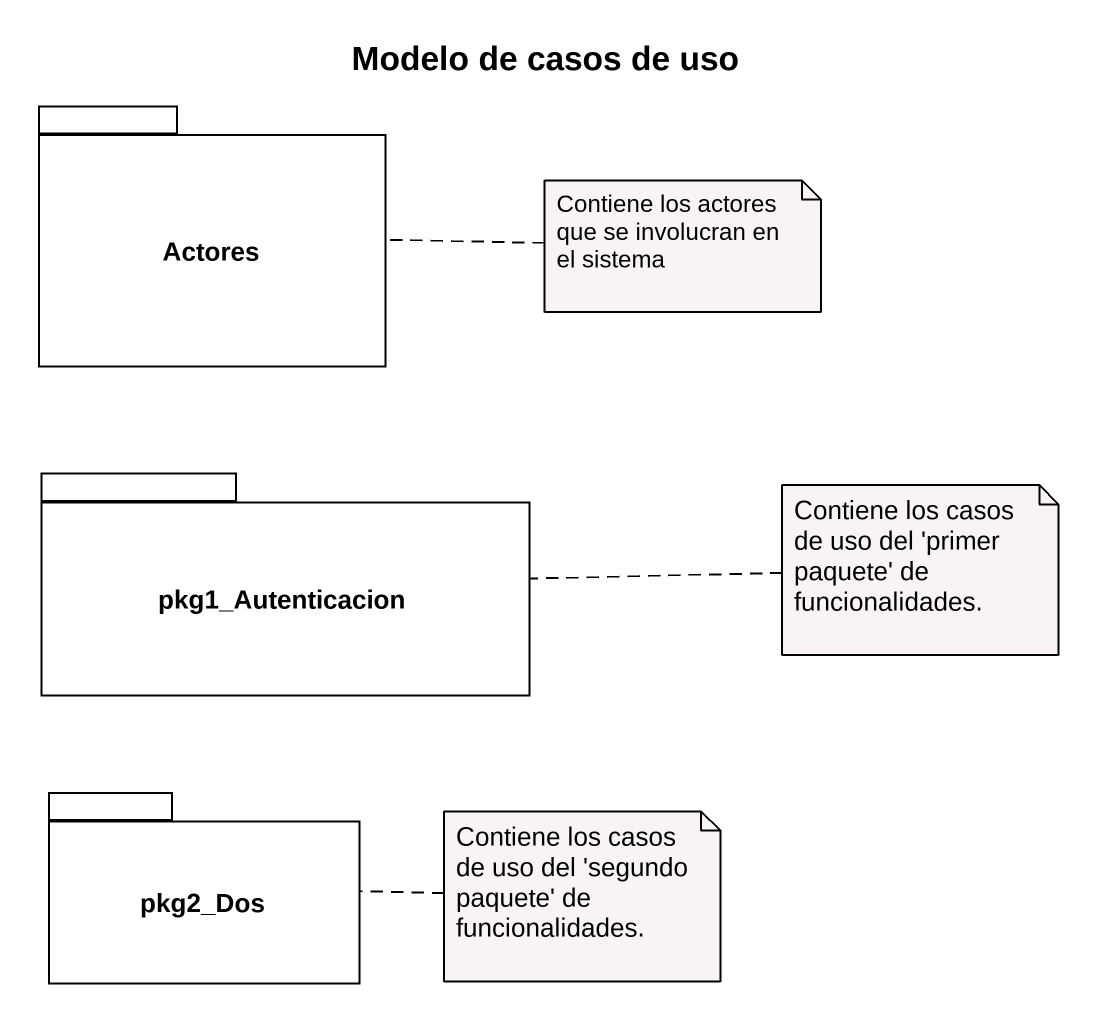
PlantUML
@startuml
title Modelo de casos de uso
package Actores {
}
package pkg1_Autenticacion {
}
package pkg2_Dos {
}
note right of Actores : Contiene los actores que se involucran en el sistema
note right of pkg1_Autenticacion : Contiene los casos de uso del 'primer paquete' de funcionalidades.
note right of pkg2_Dos : Contiene los casos de uso del 'segundo paquete' de funcionalidades.
@enduml
